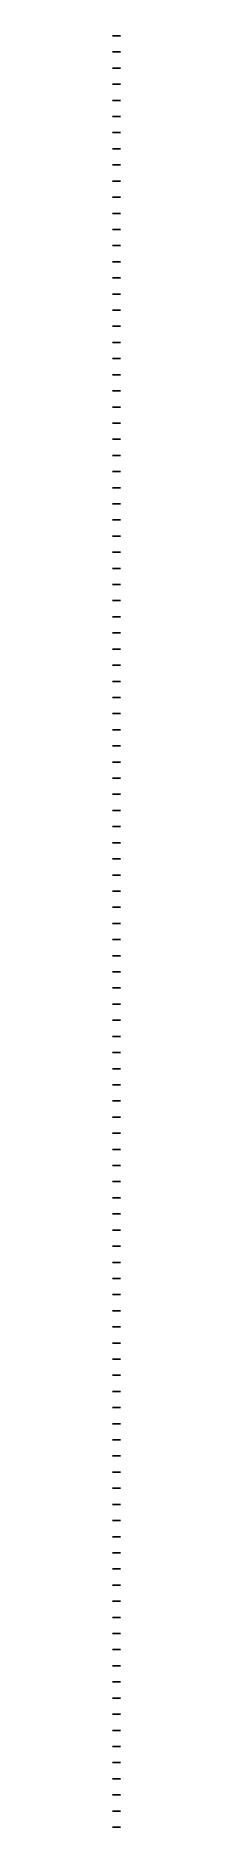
# Model space of a CAD drawing. Extents: x -13000 to 136, y -61 to 222.
# Drawn here: x -13000 to -12999, y 0 to 222 of the extents above; entities outside this region: 2.
import ezdxf

# ---------------------------------------------------------------- set-up
doc = ezdxf.new("R2010")
doc.units = 0
for name, color, linetype in [('1', 1, 'Continuous'), ('210', 7, 'Continuous'), ('212', 7, 'Continuous'), ('213', 7, 'Continuous'), ('216', 7, 'Continuous'), ('220', 7, 'Continuous'), ('221', 7, 'Continuous'), ('222', 7, 'Continuous'), ('226', 7, 'Continuous'), ('233', 7, 'Continuous'), ('249', 7, 'Continuous'), ('CARIMBO', 255, 'Continuous'), ('COTA', 241, 'Continuous'), ('FOLHA', 7, 'Continuous'), ('Painéis', 200, 'Continuous')]:
    doc.layers.add(name, color=color, linetype=linetype)

msp = doc.modelspace()

# ---------------------------------------------------------------- linework, layer by layer
for p, q in [((-13000, 12), (-12999, 12)), ((-13000, 10), (-12999, 10)), ((-13000, 8), (-12999, 8)), ((-13000, 6), (-12999, 6)), ((-13000, 4), (-12999, 4)), ((-13000, 2), (-12999, 2)), ((-13000, 0), (-12999, 0)), ((-9500, 0), (-9490, 0))]:
    msp.add_line(p, q)
at = {"layer": '1'}
for p, q in [((-13000, 202), (-12999, 202)), ((-13000, 200), (-12999, 200)), ((-13000, 198), (-12999, 198)), ((-13000, 196), (-12999, 196)), ((-13000, 194), (-12999, 194)), ((-13000, 192), (-12999, 192)), ((-13000, 190), (-12999, 190)), ((-13000, 188), (-12999, 188)), ((-13000, 186), (-12999, 186)), ((-13000, 184), (-12999, 184)), ((-13000, 182), (-12999, 182)), ((-13000, 180), (-12999, 180)), ((-13000, 178), (-12999, 178)), ((-13000, 176), (-12999, 176)), ((-13000, 174), (-12999, 174)), ((-13000, 172), (-12999, 172)), ((-13000, 170), (-12999, 170)), ((-13000, 168), (-12999, 168)), ((-13000, 166), (-12999, 166)), ((-13000, 164), (-12999, 164)), ((-13000, 162), (-12999, 162)), ((-13000, 160), (-12999, 160)), ((-13000, 158), (-12999, 158)), ((-13000, 156), (-12999, 156)), ((-13000, 154), (-12999, 154)), ((-13000, 152), (-12999, 152)), ((-13000, 150), (-12999, 150)), ((-13000, 148), (-12999, 148)), ((-13000, 146), (-12999, 146)), ((-13000, 144), (-12999, 144)), ((-13000, 142), (-12999, 142)), ((-13000, 140), (-12999, 140)), ((-13000, 138), (-12999, 138)), ((-13000, 136), (-12999, 136)), ((-13000, 134), (-12999, 134)), ((-13000, 132), (-12999, 132)), ((-13000, 130), (-12999, 130)), ((-13000, 128), (-12999, 128)), ((-13000, 126), (-12999, 126)), ((-13000, 124), (-12999, 124)), ((-13000, 122), (-12999, 122)), ((-13000, 120), (-12999, 120)), ((-13000, 118), (-12999, 118)), ((-13000, 116), (-12999, 116)), ((-13000, 114), (-12999, 114)), ((-13000, 112), (-12999, 112)), ((-13000, 110), (-12999, 110)), ((-13000, 108), (-12999, 108)), ((-13000, 106), (-12999, 106)), ((-13000, 104), (-12999, 104)), ((-13000, 102), (-12999, 102)), ((-13000, 100), (-12999, 100)), ((-13000, 98), (-12999, 98)), ((-13000, 96), (-12999, 96)), ((-13000, 94), (-12999, 94)), ((-13000, 92), (-12999, 92)), ((-13000, 90), (-12999, 90)), ((-13000, 88), (-12999, 88)), ((-13000, 86), (-12999, 86)), ((-13000, 84), (-12999, 84)), ((-13000, 82), (-12999, 82)), ((-13000, 80), (-12999, 80)), ((-13000, 78), (-12999, 78)), ((-13000, 76), (-12999, 76)), ((-13000, 74), (-12999, 74)), ((-13000, 72), (-12999, 72)), ((-13000, 70), (-12999, 70)), ((-13000, 68), (-12999, 68)), ((-13000, 66), (-12999, 66)), ((-13000, 64), (-12999, 64)), ((-13000, 62), (-12999, 62)), ((-13000, 60), (-12999, 60)), ((-13000, 58), (-12999, 58)), ((-13000, 56), (-12999, 56)), ((-13000, 54), (-12999, 54)), ((-13000, 52), (-12999, 52)), ((-13000, 50), (-12999, 50)), ((-13000, 48), (-12999, 48)), ((-13000, 46), (-12999, 46)), ((-13000, 44), (-12999, 44)), ((-13000, 42), (-12999, 42)), ((-13000, 40), (-12999, 40)), ((-13000, 38), (-12999, 38)), ((-13000, 36), (-12999, 36)), ((-13000, 34), (-12999, 34)), ((-13000, 32), (-12999, 32)), ((-13000, 30), (-12999, 30)), ((-13000, 28), (-12999, 28)), ((-13000, 26), (-12999, 26)), ((-13000, 24), (-12999, 24)), ((-13000, 22), (-12999, 22)), ((-13000, 20), (-12999, 20)), ((-13000, 18), (-12999, 18)), ((-13000, 16), (-12999, 16)), ((-13000, 14), (-12999, 14)), ((-13000, 12), (-12999, 12)), ((-13000, 10), (-12999, 10)), ((-13000, 8), (-12999, 8)), ((-13000, 6), (-12999, 6)), ((-13000, 4), (-12999, 4)), ((-13000, 2), (-12999, 2)), ((-13000, 0), (-12999, 0))]:
    msp.add_line(p, q, dxfattribs=at)
at = {"layer": '200'}
for p, q in [((-13000, 54), (-12999, 54)), ((-13000, 52), (-12999, 52)), ((-13000, 50), (-12999, 50)), ((-13000, 48), (-12999, 48)), ((-13000, 46), (-12999, 46)), ((-13000, 44), (-12999, 44)), ((-13000, 42), (-12999, 42)), ((-13000, 40), (-12999, 40)), ((-13000, 38), (-12999, 38)), ((-13000, 36), (-12999, 36)), ((-13000, 34), (-12999, 34)), ((-13000, 32), (-12999, 32)), ((-13000, 30), (-12999, 30)), ((-13000, 28), (-12999, 28)), ((-13000, 26), (-12999, 26)), ((-13000, 24), (-12999, 24)), ((-13000, 22), (-12999, 22)), ((-13000, 20), (-12999, 20)), ((-13000, 18), (-12999, 18)), ((-13000, 16), (-12999, 16)), ((-13000, 14), (-12999, 14)), ((-13000, 12), (-12999, 12)), ((-13000, 10), (-12999, 10)), ((-13000, 8), (-12999, 8)), ((-13000, 6), (-12999, 6)), ((-13000, 4), (-12999, 4)), ((-13000, 2), (-12999, 2)), ((-13000, 0), (-12999, 0))]:
    msp.add_line(p, q, dxfattribs=at)
at = {"layer": '210'}
for p, q in [((-13000, 86), (-12999, 86)), ((-13000, 84), (-12999, 84)), ((-13000, 82), (-12999, 82)), ((-13000, 80), (-12999, 80)), ((-13000, 78), (-12999, 78)), ((-13000, 76), (-12999, 76)), ((-13000, 74), (-12999, 74)), ((-13000, 72), (-12999, 72)), ((-13000, 70), (-12999, 70)), ((-13000, 68), (-12999, 68)), ((-13000, 66), (-12999, 66)), ((-13000, 64), (-12999, 64)), ((-13000, 62), (-12999, 62)), ((-13000, 60), (-12999, 60)), ((-13000, 58), (-12999, 58)), ((-13000, 56), (-12999, 56)), ((-13000, 54), (-12999, 54)), ((-13000, 52), (-12999, 52)), ((-13000, 50), (-12999, 50)), ((-13000, 48), (-12999, 48)), ((-13000, 46), (-12999, 46)), ((-13000, 44), (-12999, 44)), ((-13000, 42), (-12999, 42)), ((-13000, 40), (-12999, 40)), ((-13000, 38), (-12999, 38)), ((-13000, 36), (-12999, 36)), ((-13000, 34), (-12999, 34)), ((-13000, 32), (-12999, 32)), ((-13000, 30), (-12999, 30)), ((-13000, 28), (-12999, 28)), ((-13000, 26), (-12999, 26)), ((-13000, 24), (-12999, 24)), ((-13000, 22), (-12999, 22)), ((-13000, 20), (-12999, 20)), ((-13000, 18), (-12999, 18)), ((-13000, 16), (-12999, 16)), ((-13000, 14), (-12999, 14)), ((-13000, 12), (-12999, 12)), ((-13000, 10), (-12999, 10)), ((-13000, 8), (-12999, 8)), ((-13000, 6), (-12999, 6)), ((-13000, 4), (-12999, 4)), ((-13000, 2), (-12999, 2)), ((-13000, 0), (-12999, 0))]:
    msp.add_line(p, q, dxfattribs=at)
at = {"layer": '212'}
for p, q in [((-13000, 64), (-12999, 64)), ((-13000, 62), (-12999, 62)), ((-13000, 60), (-12999, 60)), ((-13000, 58), (-12999, 58)), ((-13000, 56), (-12999, 56)), ((-13000, 54), (-12999, 54)), ((-13000, 52), (-12999, 52)), ((-13000, 50), (-12999, 50)), ((-13000, 48), (-12999, 48)), ((-13000, 46), (-12999, 46)), ((-13000, 44), (-12999, 44)), ((-13000, 42), (-12999, 42)), ((-13000, 40), (-12999, 40)), ((-13000, 38), (-12999, 38)), ((-13000, 36), (-12999, 36)), ((-13000, 34), (-12999, 34)), ((-13000, 32), (-12999, 32)), ((-13000, 30), (-12999, 30)), ((-13000, 28), (-12999, 28)), ((-13000, 26), (-12999, 26)), ((-13000, 24), (-12999, 24)), ((-13000, 22), (-12999, 22)), ((-13000, 20), (-12999, 20)), ((-13000, 18), (-12999, 18)), ((-13000, 16), (-12999, 16)), ((-13000, 14), (-12999, 14)), ((-13000, 12), (-12999, 12)), ((-13000, 10), (-12999, 10)), ((-13000, 8), (-12999, 8)), ((-13000, 6), (-12999, 6)), ((-13000, 4), (-12999, 4)), ((-13000, 2), (-12999, 2)), ((-13000, 0), (-12999, 0))]:
    msp.add_line(p, q, dxfattribs=at)
at = {"layer": '213'}
for p, q in [((-13000, 28), (-12999, 28)), ((-13000, 26), (-12999, 26)), ((-13000, 24), (-12999, 24)), ((-13000, 22), (-12999, 22)), ((-13000, 20), (-12999, 20)), ((-13000, 18), (-12999, 18)), ((-13000, 16), (-12999, 16)), ((-13000, 14), (-12999, 14)), ((-13000, 12), (-12999, 12)), ((-13000, 10), (-12999, 10)), ((-13000, 8), (-12999, 8)), ((-13000, 6), (-12999, 6)), ((-13000, 4), (-12999, 4)), ((-13000, 2), (-12999, 2)), ((-13000, 0), (-12999, 0))]:
    msp.add_line(p, q, dxfattribs=at)
at = {"layer": '216'}
for p, q in [((-13000, 38), (-12999, 38)), ((-13000, 36), (-12999, 36)), ((-13000, 34), (-12999, 34)), ((-13000, 32), (-12999, 32)), ((-13000, 30), (-12999, 30)), ((-13000, 28), (-12999, 28)), ((-13000, 26), (-12999, 26)), ((-13000, 24), (-12999, 24)), ((-13000, 22), (-12999, 22)), ((-13000, 20), (-12999, 20)), ((-13000, 18), (-12999, 18)), ((-13000, 16), (-12999, 16)), ((-13000, 14), (-12999, 14)), ((-13000, 12), (-12999, 12)), ((-13000, 10), (-12999, 10)), ((-13000, 8), (-12999, 8)), ((-13000, 6), (-12999, 6)), ((-13000, 4), (-12999, 4)), ((-13000, 2), (-12999, 2)), ((-13000, 0), (-12999, 0))]:
    msp.add_line(p, q, dxfattribs=at)
at = {"layer": '220'}
for p, q in [((-13000, 136), (-12999, 136)), ((-13000, 134), (-12999, 134)), ((-13000, 132), (-12999, 132)), ((-13000, 130), (-12999, 130)), ((-13000, 128), (-12999, 128)), ((-13000, 126), (-12999, 126)), ((-13000, 124), (-12999, 124)), ((-13000, 122), (-12999, 122)), ((-13000, 120), (-12999, 120)), ((-13000, 118), (-12999, 118)), ((-13000, 116), (-12999, 116)), ((-13000, 114), (-12999, 114)), ((-13000, 112), (-12999, 112)), ((-13000, 110), (-12999, 110)), ((-13000, 108), (-12999, 108)), ((-13000, 106), (-12999, 106)), ((-13000, 104), (-12999, 104)), ((-13000, 102), (-12999, 102)), ((-13000, 100), (-12999, 100)), ((-13000, 98), (-12999, 98)), ((-13000, 96), (-12999, 96)), ((-13000, 94), (-12999, 94)), ((-13000, 92), (-12999, 92)), ((-13000, 90), (-12999, 90)), ((-13000, 88), (-12999, 88)), ((-13000, 86), (-12999, 86)), ((-13000, 84), (-12999, 84)), ((-13000, 82), (-12999, 82)), ((-13000, 80), (-12999, 80)), ((-13000, 78), (-12999, 78)), ((-13000, 76), (-12999, 76)), ((-13000, 74), (-12999, 74)), ((-13000, 72), (-12999, 72)), ((-13000, 70), (-12999, 70)), ((-13000, 68), (-12999, 68)), ((-13000, 66), (-12999, 66)), ((-13000, 64), (-12999, 64)), ((-13000, 62), (-12999, 62)), ((-13000, 60), (-12999, 60)), ((-13000, 58), (-12999, 58)), ((-13000, 56), (-12999, 56)), ((-13000, 54), (-12999, 54)), ((-13000, 52), (-12999, 52)), ((-13000, 50), (-12999, 50)), ((-13000, 48), (-12999, 48)), ((-13000, 46), (-12999, 46)), ((-13000, 44), (-12999, 44)), ((-13000, 42), (-12999, 42)), ((-13000, 40), (-12999, 40)), ((-13000, 38), (-12999, 38)), ((-13000, 36), (-12999, 36)), ((-13000, 34), (-12999, 34)), ((-13000, 32), (-12999, 32)), ((-13000, 30), (-12999, 30)), ((-13000, 28), (-12999, 28)), ((-13000, 26), (-12999, 26)), ((-13000, 24), (-12999, 24)), ((-13000, 22), (-12999, 22)), ((-13000, 20), (-12999, 20)), ((-13000, 18), (-12999, 18)), ((-13000, 16), (-12999, 16)), ((-13000, 14), (-12999, 14)), ((-13000, 12), (-12999, 12)), ((-13000, 10), (-12999, 10)), ((-13000, 8), (-12999, 8)), ((-13000, 6), (-12999, 6)), ((-13000, 4), (-12999, 4)), ((-13000, 2), (-12999, 2)), ((-13000, 0), (-12999, 0))]:
    msp.add_line(p, q, dxfattribs=at)
at = {"layer": '221'}
for p, q in [((-13000, 30), (-12999, 30)), ((-13000, 28), (-12999, 28)), ((-13000, 26), (-12999, 26)), ((-13000, 24), (-12999, 24)), ((-13000, 22), (-12999, 22)), ((-13000, 20), (-12999, 20)), ((-13000, 18), (-12999, 18)), ((-13000, 16), (-12999, 16)), ((-13000, 14), (-12999, 14)), ((-13000, 12), (-12999, 12)), ((-13000, 10), (-12999, 10)), ((-13000, 8), (-12999, 8)), ((-13000, 6), (-12999, 6)), ((-13000, 4), (-12999, 4)), ((-13000, 2), (-12999, 2)), ((-13000, 0), (-12999, 0))]:
    msp.add_line(p, q, dxfattribs=at)
at = {"layer": '222'}
for p, q in [((-13000, 44), (-12999, 44)), ((-13000, 42), (-12999, 42)), ((-13000, 40), (-12999, 40)), ((-13000, 38), (-12999, 38)), ((-13000, 36), (-12999, 36)), ((-13000, 34), (-12999, 34)), ((-13000, 32), (-12999, 32)), ((-13000, 30), (-12999, 30)), ((-13000, 28), (-12999, 28)), ((-13000, 26), (-12999, 26)), ((-13000, 24), (-12999, 24)), ((-13000, 22), (-12999, 22)), ((-13000, 20), (-12999, 20)), ((-13000, 18), (-12999, 18)), ((-13000, 16), (-12999, 16)), ((-13000, 14), (-12999, 14)), ((-13000, 12), (-12999, 12)), ((-13000, 10), (-12999, 10)), ((-13000, 8), (-12999, 8)), ((-13000, 6), (-12999, 6)), ((-13000, 4), (-12999, 4)), ((-13000, 2), (-12999, 2)), ((-13000, 0), (-12999, 0))]:
    msp.add_line(p, q, dxfattribs=at)
at = {"layer": '226'}
for p, q in [((-13000, 86), (-12999, 86)), ((-13000, 84), (-12999, 84)), ((-13000, 82), (-12999, 82)), ((-13000, 80), (-12999, 80)), ((-13000, 78), (-12999, 78)), ((-13000, 76), (-12999, 76)), ((-13000, 74), (-12999, 74)), ((-13000, 72), (-12999, 72)), ((-13000, 70), (-12999, 70)), ((-13000, 68), (-12999, 68)), ((-13000, 66), (-12999, 66)), ((-13000, 64), (-12999, 64)), ((-13000, 62), (-12999, 62)), ((-13000, 60), (-12999, 60)), ((-13000, 58), (-12999, 58)), ((-13000, 56), (-12999, 56)), ((-13000, 54), (-12999, 54)), ((-13000, 52), (-12999, 52)), ((-13000, 50), (-12999, 50)), ((-13000, 48), (-12999, 48)), ((-13000, 46), (-12999, 46)), ((-13000, 44), (-12999, 44)), ((-13000, 42), (-12999, 42)), ((-13000, 40), (-12999, 40)), ((-13000, 38), (-12999, 38)), ((-13000, 36), (-12999, 36)), ((-13000, 34), (-12999, 34)), ((-13000, 32), (-12999, 32)), ((-13000, 30), (-12999, 30)), ((-13000, 28), (-12999, 28)), ((-13000, 26), (-12999, 26)), ((-13000, 24), (-12999, 24)), ((-13000, 22), (-12999, 22)), ((-13000, 20), (-12999, 20)), ((-13000, 18), (-12999, 18)), ((-13000, 16), (-12999, 16)), ((-13000, 14), (-12999, 14)), ((-13000, 12), (-12999, 12)), ((-13000, 10), (-12999, 10)), ((-13000, 8), (-12999, 8)), ((-13000, 6), (-12999, 6)), ((-13000, 4), (-12999, 4)), ((-13000, 2), (-12999, 2)), ((-13000, 0), (-12999, 0))]:
    msp.add_line(p, q, dxfattribs=at)
at = {"layer": '233'}
for p, q in [((-13000, 88), (-12999, 88)), ((-13000, 86), (-12999, 86)), ((-13000, 84), (-12999, 84)), ((-13000, 82), (-12999, 82)), ((-13000, 80), (-12999, 80)), ((-13000, 78), (-12999, 78)), ((-13000, 76), (-12999, 76)), ((-13000, 74), (-12999, 74)), ((-13000, 72), (-12999, 72)), ((-13000, 70), (-12999, 70)), ((-13000, 68), (-12999, 68)), ((-13000, 66), (-12999, 66)), ((-13000, 64), (-12999, 64)), ((-13000, 62), (-12999, 62)), ((-13000, 60), (-12999, 60)), ((-13000, 58), (-12999, 58)), ((-13000, 56), (-12999, 56)), ((-13000, 54), (-12999, 54)), ((-13000, 52), (-12999, 52)), ((-13000, 50), (-12999, 50)), ((-13000, 48), (-12999, 48)), ((-13000, 46), (-12999, 46)), ((-13000, 44), (-12999, 44)), ((-13000, 42), (-12999, 42)), ((-13000, 40), (-12999, 40)), ((-13000, 38), (-12999, 38)), ((-13000, 36), (-12999, 36)), ((-13000, 34), (-12999, 34)), ((-13000, 32), (-12999, 32)), ((-13000, 30), (-12999, 30)), ((-13000, 28), (-12999, 28)), ((-13000, 26), (-12999, 26)), ((-13000, 24), (-12999, 24)), ((-13000, 22), (-12999, 22)), ((-13000, 20), (-12999, 20)), ((-13000, 18), (-12999, 18)), ((-13000, 16), (-12999, 16)), ((-13000, 14), (-12999, 14)), ((-13000, 12), (-12999, 12)), ((-13000, 10), (-12999, 10)), ((-13000, 8), (-12999, 8)), ((-13000, 6), (-12999, 6)), ((-13000, 4), (-12999, 4)), ((-13000, 2), (-12999, 2)), ((-13000, 0), (-12999, 0))]:
    msp.add_line(p, q, dxfattribs=at)
at = {"layer": '249'}
for p, q in [((-13000, 20), (-12999, 20)), ((-13000, 18), (-12999, 18)), ((-13000, 16), (-12999, 16)), ((-13000, 14), (-12999, 14)), ((-13000, 12), (-12999, 12)), ((-13000, 10), (-12999, 10)), ((-13000, 8), (-12999, 8)), ((-13000, 6), (-12999, 6)), ((-13000, 4), (-12999, 4)), ((-13000, 2), (-12999, 2)), ((-13000, 0), (-12999, 0))]:
    msp.add_line(p, q, dxfattribs=at)
at = {"layer": '250'}
for p, q in [((-13000, 24), (-12999, 24)), ((-13000, 22), (-12999, 22)), ((-13000, 20), (-12999, 20)), ((-13000, 18), (-12999, 18)), ((-13000, 16), (-12999, 16)), ((-13000, 14), (-12999, 14)), ((-13000, 12), (-12999, 12)), ((-13000, 10), (-12999, 10)), ((-13000, 8), (-12999, 8)), ((-13000, 6), (-12999, 6)), ((-13000, 4), (-12999, 4)), ((-13000, 2), (-12999, 2)), ((-13000, 0), (-12999, 0))]:
    msp.add_line(p, q, dxfattribs=at)
at = {"layer": 'CARIMBO'}
for p, q in [((-13000, 8), (-12999, 8)), ((-13000, 6), (-12999, 6)), ((-13000, 4), (-12999, 4)), ((-13000, 2), (-12999, 2)), ((-13000, 0), (-12999, 0))]:
    msp.add_line(p, q, dxfattribs=at)
at = {"layer": 'COTA'}
msp.add_line((-9500, 0), (-9490, 0), dxfattribs=at)
at = {"layer": 'FOLHA'}
for p, q in [((-13000, 8), (-12999, 8)), ((-13000, 6), (-12999, 6)), ((-13000, 4), (-12999, 4)), ((-13000, 2), (-12999, 2)), ((-13000, 0), (-12999, 0))]:
    msp.add_line(p, q, dxfattribs=at)
at = {"layer": 'Painéis'}
for p, q in [((-13000, 222), (-12999, 222)), ((-13000, 220), (-12999, 220)), ((-13000, 218), (-12999, 218)), ((-13000, 216), (-12999, 216)), ((-13000, 214), (-12999, 214)), ((-13000, 212), (-12999, 212)), ((-13000, 210), (-12999, 210)), ((-13000, 208), (-12999, 208)), ((-13000, 206), (-12999, 206)), ((-13000, 204), (-12999, 204)), ((-13000, 202), (-12999, 202)), ((-13000, 200), (-12999, 200)), ((-13000, 198), (-12999, 198)), ((-13000, 196), (-12999, 196)), ((-13000, 194), (-12999, 194)), ((-13000, 192), (-12999, 192)), ((-13000, 190), (-12999, 190)), ((-13000, 188), (-12999, 188)), ((-13000, 186), (-12999, 186)), ((-13000, 184), (-12999, 184)), ((-13000, 182), (-12999, 182)), ((-13000, 180), (-12999, 180)), ((-13000, 178), (-12999, 178)), ((-13000, 176), (-12999, 176)), ((-13000, 174), (-12999, 174)), ((-13000, 172), (-12999, 172)), ((-13000, 170), (-12999, 170)), ((-13000, 168), (-12999, 168)), ((-13000, 166), (-12999, 166)), ((-13000, 164), (-12999, 164)), ((-13000, 162), (-12999, 162)), ((-13000, 160), (-12999, 160)), ((-13000, 158), (-12999, 158)), ((-13000, 156), (-12999, 156)), ((-13000, 154), (-12999, 154)), ((-13000, 152), (-12999, 152)), ((-13000, 150), (-12999, 150)), ((-13000, 148), (-12999, 148)), ((-13000, 146), (-12999, 146)), ((-13000, 144), (-12999, 144)), ((-13000, 142), (-12999, 142)), ((-13000, 140), (-12999, 140)), ((-13000, 138), (-12999, 138)), ((-13000, 136), (-12999, 136)), ((-13000, 134), (-12999, 134)), ((-13000, 132), (-12999, 132)), ((-13000, 130), (-12999, 130)), ((-13000, 128), (-12999, 128)), ((-13000, 126), (-12999, 126)), ((-13000, 124), (-12999, 124)), ((-13000, 122), (-12999, 122)), ((-13000, 120), (-12999, 120)), ((-13000, 118), (-12999, 118)), ((-13000, 116), (-12999, 116)), ((-13000, 114), (-12999, 114)), ((-13000, 112), (-12999, 112)), ((-13000, 110), (-12999, 110)), ((-13000, 108), (-12999, 108)), ((-13000, 106), (-12999, 106)), ((-13000, 104), (-12999, 104)), ((-13000, 102), (-12999, 102)), ((-13000, 100), (-12999, 100)), ((-13000, 98), (-12999, 98)), ((-13000, 96), (-12999, 96)), ((-13000, 94), (-12999, 94)), ((-13000, 92), (-12999, 92)), ((-13000, 90), (-12999, 90)), ((-13000, 88), (-12999, 88)), ((-13000, 86), (-12999, 86)), ((-13000, 84), (-12999, 84)), ((-13000, 82), (-12999, 82)), ((-13000, 80), (-12999, 80)), ((-13000, 78), (-12999, 78)), ((-13000, 76), (-12999, 76)), ((-13000, 74), (-12999, 74)), ((-13000, 72), (-12999, 72)), ((-13000, 70), (-12999, 70)), ((-13000, 68), (-12999, 68)), ((-13000, 66), (-12999, 66)), ((-13000, 64), (-12999, 64)), ((-13000, 62), (-12999, 62)), ((-13000, 60), (-12999, 60)), ((-13000, 58), (-12999, 58)), ((-13000, 56), (-12999, 56)), ((-13000, 54), (-12999, 54)), ((-13000, 52), (-12999, 52)), ((-13000, 50), (-12999, 50)), ((-13000, 48), (-12999, 48)), ((-13000, 46), (-12999, 46)), ((-13000, 44), (-12999, 44)), ((-13000, 42), (-12999, 42)), ((-13000, 40), (-12999, 40)), ((-13000, 38), (-12999, 38)), ((-13000, 36), (-12999, 36)), ((-13000, 34), (-12999, 34)), ((-13000, 32), (-12999, 32)), ((-13000, 30), (-12999, 30)), ((-13000, 28), (-12999, 28)), ((-13000, 26), (-12999, 26)), ((-13000, 24), (-12999, 24)), ((-13000, 22), (-12999, 22)), ((-13000, 20), (-12999, 20)), ((-13000, 18), (-12999, 18)), ((-13000, 16), (-12999, 16)), ((-13000, 14), (-12999, 14)), ((-13000, 12), (-12999, 12)), ((-13000, 10), (-12999, 10)), ((-13000, 8), (-12999, 8)), ((-13000, 6), (-12999, 6)), ((-13000, 4), (-12999, 4)), ((-13000, 2), (-12999, 2)), ((-13000, 0), (-12999, 0))]:
    msp.add_line(p, q, dxfattribs=at)

doc.saveas('drawing.dxf')
